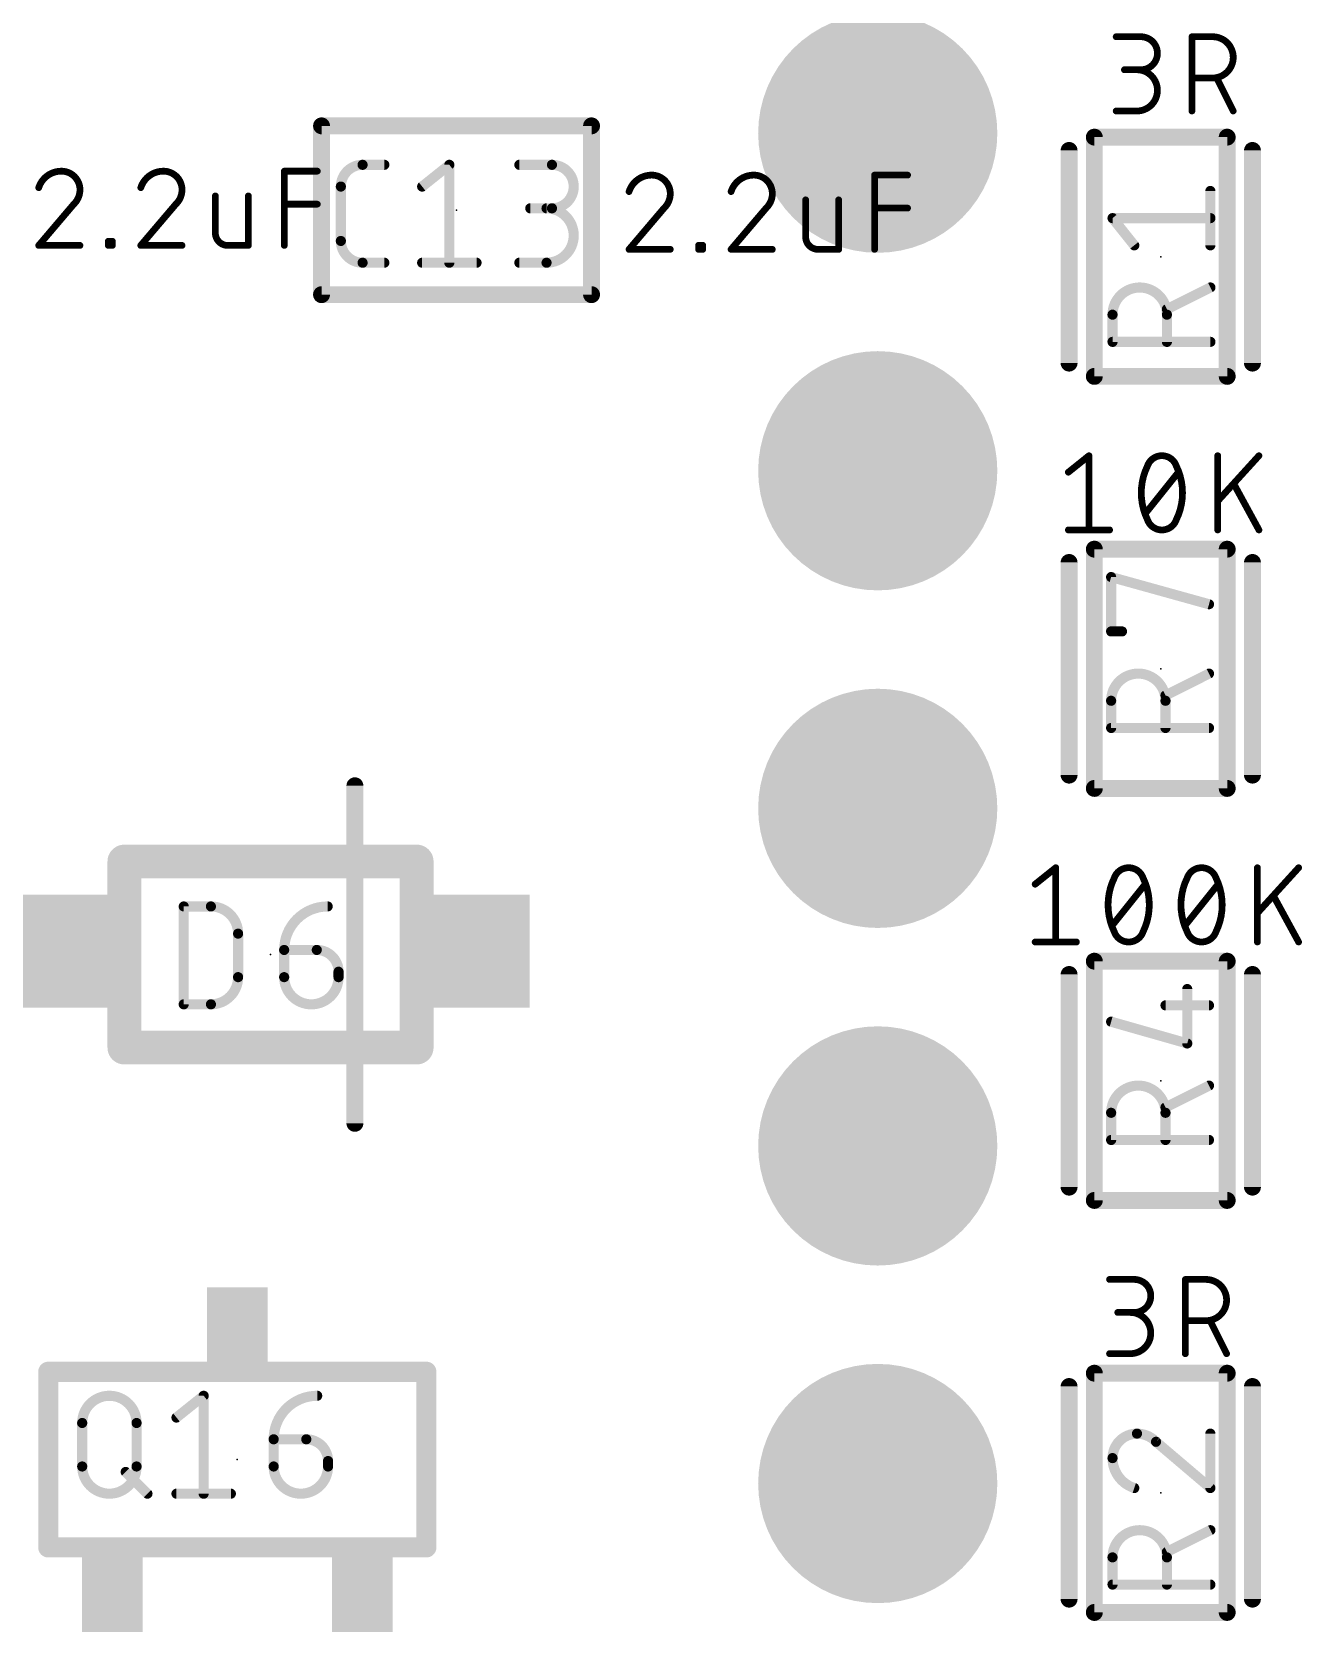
# Model space of a CAD drawing. Extents: x -0.1 to 70.1, y -0.1 to 54.
# Drawn here: x 35.25 to 44.81, y 23.8 to 35.84 of the extents above; entities that cross this region are included whole.
import ezdxf

# ---------------------------------------------------------------- set-up
doc = ezdxf.new("R2010")
doc.units = 0
for name, color, linetype in [('17', 110, 'CONTINUOUS'), ('21', 253, 'CONTINUOUS'), ('23', 53, 'CONTINUOUS'), ('25', 253, 'CONTINUOUS'), ('27', 253, 'CONTINUOUS'), ('51', 253, 'CONTINUOUS')]:
    doc.layers.add(name, color=color, linetype=linetype)

# ---------------------------------------------------------------- blocks, each defined once
blk = doc.blocks.new('RECT')
blk.add_solid([(-0.5, -0.5), (0.5, -0.5), (-0.5, 0.5), (0.5, 0.5)])
blk = doc.blocks.new('ROUNDP')
at = {"const_width": 0.5}
blk.add_lwpolyline([(0, -0.25, 1), (0, 0.25, 1), (0, -0.25)], format="xyb", dxfattribs=at)

msp = doc.modelspace()

# ---------------------------------------------------------------- linework, layer by layer
at = {"layer": '21', "const_width": 0.0635}
for points in [[(37.434, 35.1668, 1), (37.434, 35.1033)], [(37.4658, 35.135, 1), (37.4023, 35.135)], [(39.4978, 35.135, 1), (39.4342, 35.135)], [(39.466, 35.1033, 1), (39.466, 35.1668)], [(43.0918, 34.95, 1), (43.0282, 34.95)], [(44.4718, 34.95, 1), (44.4083, 34.95)], [(37.434, 33.8968, 1), (37.434, 33.8332)], [(37.4023, 33.865, 1), (37.4658, 33.865)], [(39.4342, 33.865, 1), (39.4978, 33.865)], [(39.466, 33.8332, 1), (39.466, 33.8968)], [(43.0282, 33.35, 1), (43.0918, 33.35)], [(44.4083, 33.35, 1), (44.4718, 33.35)], [(43.0918, 31.85, 1), (43.0282, 31.85)], [(44.4718, 31.85, 1), (44.4083, 31.85)], [(37.7168, 30.17, 1), (37.6532, 30.17)], [(43.0282, 30.25, 1), (43.0918, 30.25)], [(44.4083, 30.25, 1), (44.4718, 30.25)], [(43.0918, 28.75, 1), (43.0282, 28.75)], [(44.4718, 28.75, 1), (44.4083, 28.75)], [(37.6532, 27.63, 1), (37.7168, 27.63)], [(43.0282, 27.15, 1), (43.0918, 27.15)], [(44.4083, 27.15, 1), (44.4718, 27.15)], [(43.0918, 25.65, 1), (43.0282, 25.65)], [(44.4718, 25.65, 1), (44.4083, 25.65)], [(43.0282, 24.05, 1), (43.0918, 24.05)], [(44.4083, 24.05, 1), (44.4718, 24.05)]]:
    msp.add_lwpolyline(points, format="xyb", dxfattribs=at)
at = {"layer": '21', "const_width": 0.127}
for points in [[(37.434, 33.865), (37.434, 35.135)], [(39.466, 35.135), (37.434, 35.135)], [(39.466, 33.865), (39.466, 35.135)], [(43.06, 33.35), (43.06, 34.95)], [(44.44, 33.35), (44.44, 34.95)], [(39.466, 33.865), (37.434, 33.865)], [(43.06, 31.85), (43.06, 30.25)], [(44.44, 31.85), (44.44, 30.25)], [(37.685, 27.63), (37.685, 30.17)], [(43.06, 28.75), (43.06, 27.15)], [(44.44, 28.75), (44.44, 27.15)], [(43.06, 24.05), (43.06, 25.65)], [(44.44, 24.05), (44.44, 25.65)]]:
    msp.add_lwpolyline(points, dxfattribs=at)
at = {"layer": '23'}
for p in [(38.45, 34.5), (43.75, 34.15), (43.75, 31.05), (37.05, 28.9), (43.75, 27.95), (36.8, 25.1), (43.75, 24.85)]:
    msp.add_point(p, dxfattribs=at)
at = {"layer": '25'}
for points, const_width in [([(37.7429, 34.8419, 0.4142), (37.5793, 34.6782)], 0.0762), ([(37.7429, 34.861, 1), (37.7429, 34.8229)], 0.0381), ([(37.7429, 34.8229, 1), (37.7429, 34.8609)], 0.0381), ([(37.9066, 34.8229, 1), (37.9066, 34.861)], 0.0381), ([(38.4148, 34.8419, 1), (38.3767, 34.8419)], 0.0381), ([(38.4077, 34.827, 1), (38.3839, 34.8568)], 0.0381), ([(38.9227, 34.861, 1), (38.9227, 34.8229)], 0.0381), ([(39.1682, 34.5145, 1), (39.1682, 34.8419)], 0.0762), ([(39.1682, 34.861, 1), (39.1682, 34.8229)], 0.0381), ([(39.1682, 34.8229, 1), (39.1682, 34.861)], 0.0381), ([(37.5983, 34.6782, 1), (37.5602, 34.6782)], 0.0381), ([(37.5602, 34.6782, 1), (37.5983, 34.6782)], 0.0381), ([(38.1793, 34.6931, 1), (38.2031, 34.6633)], 0.0381), ([(44.1426, 34.6453, 1), (44.1045, 34.6453)], 0.0381), ([(39.0045, 34.5336, 1), (39.0045, 34.4955)], 0.0381), ([(39.1273, 34.1053, 1), (39.1273, 34.5145)], 0.0762), ([(39.1273, 34.5336, 1), (39.1273, 34.4955)], 0.0381), ([(39.1682, 34.5336, 1), (39.1682, 34.4955)], 0.0381), ([(39.1682, 34.4955, 1), (39.1682, 34.5336)], 0.0381), ([(43.387, 34.4598, 1), (43.387, 34.4217)], 0.0381), ([(43.4018, 34.4526, 1), (43.3721, 34.4288)], 0.0381), ([(44.1236, 34.4217, 1), (44.1236, 34.4598)], 0.0381), ([(37.5793, 34.269, 0.4142), (37.7429, 34.1053)], 0.0762), ([(37.5983, 34.269, 1), (37.5602, 34.269)], 0.0381), ([(37.5602, 34.269, 1), (37.5983, 34.269)], 0.0381), ([(43.5358, 34.2242, 1), (43.5655, 34.248)], 0.0381), ([(44.1045, 34.2361, 1), (44.1426, 34.2361)], 0.0381), ([(37.7429, 34.1243, 1), (37.7429, 34.0862)], 0.0381), ([(37.7429, 34.0862, 1), (37.7429, 34.1243)], 0.0381), ([(37.9066, 34.0862, 1), (37.9066, 34.1243)], 0.0381), ([(38.1912, 34.1243, 1), (38.1912, 34.0862)], 0.0381), ([(38.3767, 34.1053, 1), (38.4148, 34.1053)], 0.0381), ([(38.6004, 34.0862, 1), (38.6004, 34.1243)], 0.0381), ([(38.9227, 34.1243, 1), (38.9227, 34.0862)], 0.0381), ([(39.1273, 34.1243, 1), (39.1273, 34.0862)], 0.0381), ([(39.1273, 34.0862, 1), (39.1273, 34.1243)], 0.0381), ([(43.7962, 33.7143, 1), (43.387, 33.7143)], 0.0762), ([(44.1321, 33.9019, 1), (44.115, 33.936)], 0.0381), ([(43.406, 33.7143, 1), (43.3679, 33.7143)], 0.0381), ([(43.3679, 33.7143, 1), (43.406, 33.7143)], 0.0381), ([(43.8152, 33.7143, 1), (43.7771, 33.7143)], 0.0381), ([(43.7771, 33.7143, 1), (43.8152, 33.7143)], 0.0381), ([(43.7877, 33.7723, 1), (43.8047, 33.7382)], 0.0381), ([(43.3679, 33.5097, 1), (43.406, 33.5097)], 0.0381), ([(43.387, 33.5288, 1), (43.387, 33.4907)], 0.0381), ([(43.7771, 33.5097, 1), (43.8152, 33.5097)], 0.0381), ([(44.1236, 33.4907, 1), (44.1236, 33.5288)], 0.0381), ([(43.3955, 31.7403, 1), (43.3574, 31.7403)], 0.0381), ([(43.3815, 31.7586, 1), (43.3713, 31.7219)], 0.0381), ([(44.1079, 31.5173, 1), (44.1181, 31.554)], 0.0381), ([(43.3764, 31.3501, 1), (43.3764, 31.312)], 0.0381), ([(43.3574, 31.3311, 1), (43.3955, 31.3311)], 0.0381), ([(43.4583, 31.312, 1), (43.4583, 31.3501)], 0.0381), ([(43.7857, 30.8093, 1), (43.3764, 30.8093)], 0.0762), ([(44.1216, 30.9968, 1), (44.1045, 31.0309)], 0.0381), ([(43.3955, 30.8093, 1), (43.3574, 30.8093)], 0.0381), ([(43.3574, 30.8093, 1), (43.3955, 30.8093)], 0.0381), ([(43.7771, 30.8672, 1), (43.7942, 30.8331)], 0.0381), ([(43.8047, 30.8093, 1), (43.7666, 30.8093)], 0.0381), ([(43.7666, 30.8093, 1), (43.8047, 30.8093)], 0.0381), ([(43.3764, 30.6237, 1), (43.3764, 30.5856)], 0.0381), ([(43.3574, 30.6047, 1), (43.3955, 30.6047)], 0.0381), ([(43.7666, 30.6047, 1), (43.8047, 30.6047)], 0.0381), ([(44.113, 30.5856, 1), (44.113, 30.6237)], 0.0381), ([(36.4158, 29.2619, 1), (36.3777, 29.2619)], 0.0381), ([(36.3968, 29.281, 1), (36.3968, 29.2429)], 0.0381), ([(36.806, 29.0573, 0.4142), (36.6014, 29.2619)], 0.0762), ([(36.6014, 29.281, 1), (36.6014, 29.2429)], 0.0381), ([(36.6014, 29.2429, 1), (36.6014, 29.281)], 0.0381), ([(37.4801, 29.2619, 0.4142), (37.1527, 28.9345)], 0.0762), ([(37.4801, 29.2429, 1), (37.4801, 29.2809)], 0.0381), ([(36.825, 29.0573, 1), (36.7869, 29.0573)], 0.0381), ([(36.7869, 29.0573, 1), (36.825, 29.0573)], 0.0381), ([(37.1527, 28.9536, 1), (37.1527, 28.9155)], 0.0381), ([(37.1717, 28.9345, 1), (37.1336, 28.9345)], 0.0381), ([(37.1336, 28.9345, 1), (37.1717, 28.9345)], 0.0381), ([(37.3982, 28.9536, 1), (37.3982, 28.9155)], 0.0381), ([(37.5619, 28.7708, 0.4142), (37.3982, 28.9345)], 0.0762), ([(37.3982, 28.9155, 1), (37.3982, 28.9536)], 0.0381), ([(37.581, 28.7708, 1), (37.5429, 28.7708)], 0.0381), ([(37.5429, 28.7708, 1), (37.581, 28.7708)], 0.0381), ([(36.6014, 28.5253, 0.4142), (36.806, 28.7299)], 0.0762), ([(36.825, 28.7299, 1), (36.7869, 28.7299)], 0.0381), ([(36.7869, 28.7299, 1), (36.825, 28.7299)], 0.0381), ([(37.1527, 28.7299, 1), (37.5619, 28.7299)], 0.0762), ([(37.1717, 28.7299, 1), (37.1336, 28.7299)], 0.0381), ([(37.1336, 28.7299, 1), (37.1717, 28.7299)], 0.0381), ([(37.581, 28.7299, 1), (37.5429, 28.7299)], 0.0381), ([(37.5429, 28.7299, 1), (37.581, 28.7299)], 0.0381), ([(43.9684, 28.6403, 1), (43.9303, 28.6403)], 0.0381), ([(36.3777, 28.5253, 1), (36.4158, 28.5253)], 0.0381), ([(36.3968, 28.5444, 1), (36.3968, 28.5063)], 0.0381), ([(36.6014, 28.5443, 1), (36.6014, 28.5063)], 0.0381), ([(36.6014, 28.5063, 1), (36.6014, 28.5444)], 0.0381), ([(43.7857, 28.5366, 1), (43.7857, 28.4985)], 0.0381), ([(44.113, 28.4985, 1), (44.113, 28.5366)], 0.0381), ([(43.3817, 28.4131, 1), (43.3712, 28.3764)], 0.0381), ([(43.9303, 28.2311, 1), (43.9684, 28.2311)], 0.0381), ([(43.9441, 28.2127, 1), (43.9546, 28.2494)], 0.0381), ([(43.7857, 27.7093, 1), (43.3764, 27.7093)], 0.0762), ([(44.1216, 27.8968, 1), (44.1045, 27.9309)], 0.0381), ([(43.3955, 27.7093, 1), (43.3574, 27.7093)], 0.0381), ([(43.3574, 27.7093, 1), (43.3955, 27.7093)], 0.0381), ([(43.7771, 27.7672, 1), (43.7942, 27.7331)], 0.0381), ([(43.8047, 27.7093, 1), (43.7666, 27.7093)], 0.0381), ([(43.7666, 27.7093, 1), (43.8047, 27.7093)], 0.0381), ([(43.3764, 27.5237, 1), (43.3764, 27.4856)], 0.0381), ([(43.3574, 27.5047, 1), (43.3955, 27.5047)], 0.0381), ([(43.7666, 27.5047, 1), (43.8047, 27.5047)], 0.0381), ([(44.113, 27.4856, 1), (44.113, 27.5237)], 0.0381), ([(36.0419, 25.3755, 1), (35.6326, 25.3755)], 0.0762), ([(36.5658, 25.5802, 1), (36.5277, 25.5802)], 0.0381), ([(36.5587, 25.5653, 1), (36.5349, 25.595)], 0.0381), ([(37.4011, 25.5802, 0.4142), (37.0737, 25.2528)], 0.0762), ([(37.4011, 25.5611, 1), (37.4011, 25.5992)], 0.0381), ([(35.6517, 25.3755, 1), (35.6136, 25.3755)], 0.0381), ([(36.0609, 25.3755, 1), (36.0228, 25.3755)], 0.0381), ([(36.3303, 25.4313, 1), (36.3541, 25.4016)], 0.0381), ([(35.6136, 25.3755, 1), (35.6517, 25.3755)], 0.0381), ([(36.0228, 25.3755, 1), (36.0609, 25.3755)], 0.0381), ([(37.0928, 25.2528, 1), (37.0547, 25.2528)], 0.0381), ([(37.0737, 25.2718, 1), (37.0737, 25.2337)], 0.0381), ([(37.4829, 25.0891, 0.4142), (37.3192, 25.2528)], 0.0762), ([(37.3192, 25.2718, 1), (37.3192, 25.2337)], 0.0381), ([(37.3192, 25.2337, 1), (37.3192, 25.2718)], 0.0381), ([(43.5711, 25.2953, 0.4142), (43.387, 25.1112)], 0.0762), ([(43.7143, 25.234, 0.2053), (43.5711, 25.2953)], 0.0762), ([(43.5711, 25.3144, 1), (43.5711, 25.2763)], 0.0381), ([(43.5711, 25.2763, 1), (43.5711, 25.3144)], 0.0381), ([(44.1426, 25.2953, 1), (44.1045, 25.2953)], 0.0381), ([(37.0547, 25.2528, 1), (37.0928, 25.2528)], 0.0381), ([(43.7267, 25.2485, 1), (43.702, 25.2194)], 0.0381), ([(43.7005, 25.2208, 1), (43.7281, 25.2471)], 0.0381), ([(35.6326, 25.0482, 1), (36.0419, 25.0482)], 0.0762), ([(35.6517, 25.0482, 1), (35.6136, 25.0482)], 0.0381), ([(35.6136, 25.0482, 1), (35.6517, 25.0482)], 0.0381), ([(35.9735, 25.0207, 1), (35.9465, 24.9938)], 0.0381), ([(36.0609, 25.0482, 1), (36.0228, 25.0482)], 0.0381), ([(36.0228, 25.0482, 1), (36.0609, 25.0482)], 0.0381), ([(37.0737, 25.0482, 1), (37.4829, 25.0482)], 0.0762), ([(37.0928, 25.0482, 1), (37.0547, 25.0482)], 0.0381), ([(37.0547, 25.0482, 1), (37.0928, 25.0482)], 0.0381), ([(37.502, 25.0891, 1), (37.4639, 25.0891)], 0.0381), ([(37.4639, 25.0891, 1), (37.502, 25.0891)], 0.0381), ([(37.502, 25.0482, 1), (37.4639, 25.0482)], 0.0381), ([(37.4639, 25.0482, 1), (37.502, 25.0482)], 0.0381), ([(43.406, 25.1112, 1), (43.3679, 25.1112)], 0.0381), ([(43.3679, 25.1112, 1), (43.406, 25.1112)], 0.0381), ([(43.387, 25.1112, 0.3252), (43.5506, 24.8861)], 0.0762), ([(43.5448, 24.868, 1), (43.5565, 24.9042)], 0.0381), ([(44.1112, 24.8716, 1), (44.1359, 24.9006)], 0.0381), ([(36.1102, 24.8301, 1), (36.1372, 24.857)], 0.0381), ([(36.3422, 24.8626, 1), (36.3422, 24.8245)], 0.0381), ([(36.5277, 24.8436, 1), (36.5658, 24.8436)], 0.0381), ([(36.7514, 24.8245, 1), (36.7514, 24.8626)], 0.0381), ([(44.1045, 24.8861, 1), (44.1426, 24.8861)], 0.0381), ([(43.7962, 24.3643, 1), (43.387, 24.3643)], 0.0762), ([(44.1321, 24.5519, 1), (44.115, 24.586)], 0.0381), ([(43.7877, 24.4223, 1), (43.8047, 24.3882)], 0.0381), ([(43.406, 24.3643, 1), (43.3679, 24.3643)], 0.0381), ([(43.3679, 24.3643, 1), (43.406, 24.3643)], 0.0381), ([(43.8152, 24.3643, 1), (43.7771, 24.3643)], 0.0381), ([(43.7771, 24.3643, 1), (43.8152, 24.3643)], 0.0381), ([(43.387, 24.1788, 1), (43.387, 24.1407)], 0.0381), ([(44.1236, 24.1407, 1), (44.1236, 24.1788)], 0.0381), ([(43.3679, 24.1597, 1), (43.406, 24.1597)], 0.0381), ([(43.7771, 24.1597, 1), (43.8152, 24.1597)], 0.0381)]:
    msp.add_lwpolyline(points, format="xyb", dxfattribs=dict(at, const_width=const_width))
at = {"layer": '25', "const_width": 0.0762}
for points in [[(37.7429, 34.8419), (37.9066, 34.8419)], [(38.1912, 34.6782), (38.3958, 34.8419)], [(38.3958, 34.8419), (38.3958, 34.1053)], [(38.9227, 34.8419), (39.1682, 34.8419)], [(37.5793, 34.269), (37.5793, 34.6782)], [(44.1236, 34.2361), (44.1236, 34.6453)], [(39.1682, 34.5145), (39.0045, 34.5145)], [(43.5506, 34.2361), (43.387, 34.4407)], [(43.387, 34.4407), (44.1236, 34.4407)], [(37.9066, 34.1053), (37.7429, 34.1053)], [(38.1912, 34.1053), (38.6004, 34.1053)], [(38.9227, 34.1053), (39.1273, 34.1053)], [(44.1236, 33.9189), (43.7962, 33.7553)], [(43.387, 33.5097), (43.387, 33.7143)], [(43.7962, 33.7143), (43.7962, 33.5097)], [(44.1236, 33.5097), (43.387, 33.5097)], [(43.3764, 31.3311), (43.3764, 31.7403)], [(43.3764, 31.7403), (44.113, 31.5357)], [(43.4583, 31.3311), (43.3764, 31.3311)], [(44.113, 31.0139), (43.7857, 30.8502)], [(43.3764, 30.6047), (43.3764, 30.8093)], [(43.7857, 30.8093), (43.7857, 30.6047)], [(44.113, 30.6047), (43.3764, 30.6047)], [(36.3968, 28.5253), (36.3968, 29.2619)], [(36.3968, 29.2619), (36.6014, 29.2619)], [(36.806, 29.0573), (36.806, 28.7299)], [(37.1527, 28.9345), (37.3982, 28.9345)], [(37.1527, 28.7299), (37.1527, 28.9345)], [(37.5619, 28.7708), (37.5619, 28.7299)], [(43.9494, 28.2311), (43.9494, 28.6403)], [(36.6014, 28.5253), (36.3968, 28.5253)], [(43.7857, 28.5175), (44.113, 28.5175)], [(43.3764, 28.3947), (43.9494, 28.2311)], [(44.113, 27.9139), (43.7857, 27.7502)], [(43.3764, 27.5047), (43.3764, 27.7093)], [(43.7857, 27.7093), (43.7857, 27.5047)], [(44.113, 27.5047), (43.3764, 27.5047)], [(36.3422, 25.4165), (36.5468, 25.5802)], [(36.5468, 25.5802), (36.5468, 24.8436)], [(35.6326, 25.0482), (35.6326, 25.3755)], [(36.0419, 25.3755), (36.0419, 25.0482)], [(37.0737, 25.2528), (37.3192, 25.2528)], [(37.0737, 25.0482), (37.0737, 25.2528)], [(44.1236, 24.8861), (44.1236, 25.2953)], [(43.7143, 25.234), (44.1236, 24.8861)], [(35.96, 25.0072), (36.1237, 24.8436)], [(37.4829, 25.0891), (37.4829, 25.0482)], [(36.3422, 24.8436), (36.7514, 24.8436)], [(44.1236, 24.5689), (43.7962, 24.4053)], [(43.387, 24.1597), (43.387, 24.3643)], [(43.7962, 24.3643), (43.7962, 24.1597)], [(44.1236, 24.1597), (43.387, 24.1597)]]:
    msp.add_lwpolyline(points, dxfattribs=at)
at = {"layer": '27', "const_width": 0.0508}
for points in [[(43.4144, 35.8055), (43.6007, 35.8055)], [(43.9849, 35.2467), (43.9849, 35.8055)], [(43.9849, 35.8055), (44.1402, 35.8055)], [(43.6007, 35.5572), (43.4765, 35.5572)], [(44.1402, 35.4951), (43.9849, 35.4951)], [(44.2954, 35.2467), (44.1712, 35.4951)], [(43.4144, 35.2467), (43.5696, 35.2467)], [(37.1536, 34.2354), (37.1536, 34.7942)], [(37.1536, 34.7942), (37.4019, 34.7942)], [(41.5962, 34.2058), (41.5962, 34.7646)], [(41.5962, 34.7646), (41.8446, 34.7646)], [(35.5693, 34.5458), (35.3054, 34.2354)], [(36.3374, 34.5458), (36.0735, 34.2354)], [(36.6349, 34.6079), (36.6349, 34.3285)], [(36.8832, 34.2354), (36.8832, 34.6079)], [(37.1536, 34.5458), (37.4019, 34.5458)], [(41.0776, 34.5783), (41.0776, 34.2989)], [(41.3259, 34.2058), (41.3259, 34.5783)], [(40.0119, 34.5162), (39.7481, 34.2058)], [(40.78, 34.5162), (40.5162, 34.2058)], [(41.5962, 34.5162), (41.8446, 34.5162)], [(35.3054, 34.2354), (35.6158, 34.2354)], [(35.8291, 34.2354), (35.8291, 34.2664)], [(35.8291, 34.2664), (35.8602, 34.2664)], [(35.8602, 34.2354), (35.8291, 34.2354)], [(35.8602, 34.2664), (35.8602, 34.2354)], [(36.0735, 34.2354), (36.3839, 34.2354)], [(36.728, 34.2354), (36.8832, 34.2354)], [(39.7481, 34.2058), (40.0585, 34.2058)], [(40.2718, 34.2058), (40.2718, 34.2368)], [(40.2718, 34.2368), (40.3029, 34.2368)], [(40.3029, 34.2058), (40.2718, 34.2058)], [(40.3029, 34.2368), (40.3029, 34.2058)], [(40.5162, 34.2058), (40.8266, 34.2058)], [(41.1707, 34.2058), (41.3259, 34.2058)], [(43.0546, 32.5291), (43.2098, 32.6533)], [(43.2098, 32.6533), (43.2098, 32.0945)], [(44.1785, 32.0945), (44.1785, 32.6533)], [(44.4889, 32.6533), (44.1785, 32.3118)], [(43.6343, 32.2186), (43.8827, 32.5291)], [(44.4889, 32.0945), (44.3027, 32.436)], [(43.0546, 32.0945), (43.3651, 32.0945)], [(42.8046, 29.4291), (42.9598, 29.5533)], [(42.9598, 29.5533), (42.9598, 28.9945)], [(44.4771, 28.9945), (44.4771, 29.5533)], [(44.7876, 29.5533), (44.4771, 29.2118)], [(43.3843, 29.1186), (43.6327, 29.4291)], [(43.9329, 29.1186), (44.1813, 29.4291)], [(44.7876, 28.9945), (44.6013, 29.336)], [(42.8046, 28.9945), (43.1151, 28.9945)], [(43.3644, 26.4555), (43.5507, 26.4555)], [(43.9349, 25.8967), (43.9349, 26.4555)], [(43.9349, 26.4555), (44.0902, 26.4555)], [(43.5507, 26.2072), (43.4265, 26.2072)], [(44.0902, 26.1451), (43.9349, 26.1451)], [(44.2454, 25.8967), (44.1212, 26.1451)], [(43.3644, 25.8967), (43.5196, 25.8967)]]:
    msp.add_lwpolyline(points, dxfattribs=at)
at = {"layer": '27'}
for points, const_width in [([(43.4144, 35.8182, 1), (43.4144, 35.7928)], 0.0254), ([(43.6007, 35.5572, 1), (43.6007, 35.8055)], 0.0508), ([(43.6007, 35.8182, 1), (43.6007, 35.7928)], 0.0254), ([(43.6007, 35.7928, 1), (43.6007, 35.8182)], 0.0254), ([(43.9976, 35.8055, 1), (43.9722, 35.8055)], 0.0254), ([(43.9849, 35.8182, 1), (43.9849, 35.7928)], 0.0254), ([(44.1402, 35.4951, 1), (44.1402, 35.8055)], 0.0508), ([(44.1402, 35.8182, 1), (44.1402, 35.7928)], 0.0254), ([(44.1402, 35.7928, 1), (44.1402, 35.8182)], 0.0254), ([(43.4765, 35.5699, 1), (43.4765, 35.5445)], 0.0254), ([(43.5696, 35.2467, 1), (43.5696, 35.5572)], 0.0508), ([(43.5696, 35.5699, 1), (43.5696, 35.5445)], 0.0254), ([(43.6007, 35.5699, 1), (43.6007, 35.5445)], 0.0254), ([(43.6007, 35.5445, 1), (43.6007, 35.5699)], 0.0254), ([(43.9849, 35.5078, 1), (43.9849, 35.4824)], 0.0254), ([(44.1402, 35.5078, 1), (44.1402, 35.4824)], 0.0254), ([(44.1402, 35.4824, 1), (44.1402, 35.5078)], 0.0254), ([(44.1826, 35.5008, 1), (44.1598, 35.4894)], 0.0254), ([(43.4144, 35.2594, 1), (43.4144, 35.234)], 0.0254), ([(43.5696, 35.2594, 1), (43.5696, 35.234)], 0.0254), ([(43.5696, 35.234, 1), (43.5696, 35.2594)], 0.0254), ([(43.9722, 35.2467, 1), (43.9976, 35.2467)], 0.0254), ([(44.284, 35.2411, 1), (44.3067, 35.2524)], 0.0254), ([(35.4761, 34.7942, 0.3252), (35.3054, 34.67)], 0.0508), ([(35.6158, 34.6545, 0.4142), (35.4761, 34.7942)], 0.0508), ([(35.4761, 34.8069, 1), (35.4761, 34.7815)], 0.0254), ([(35.4761, 34.7815, 1), (35.4761, 34.8069)], 0.0254), ([(36.2442, 34.7942, 0.3252), (36.0735, 34.67)], 0.0508), ([(36.3839, 34.6545, 0.4142), (36.2442, 34.7942)], 0.0508), ([(36.2442, 34.8069, 1), (36.2442, 34.7815)], 0.0254), ([(36.2442, 34.7815, 1), (36.2442, 34.8069)], 0.0254), ([(37.1663, 34.7942, 1), (37.1409, 34.7942)], 0.0254), ([(37.1536, 34.8069, 1), (37.1536, 34.7815)], 0.0254), ([(37.4019, 34.7815, 1), (37.4019, 34.8069)], 0.0254), ([(35.2933, 34.6739, 1), (35.3175, 34.6661)], 0.0254), ([(35.5693, 34.5458, 0.2053), (35.6158, 34.6545)], 0.0508), ([(35.6285, 34.6545, 1), (35.6031, 34.6545)], 0.0254), ([(36.0614, 34.6739, 1), (36.0856, 34.6661)], 0.0254), ([(36.3374, 34.5458, 0.2053), (36.3839, 34.6545)], 0.0508), ([(36.3966, 34.6545, 1), (36.3712, 34.6545)], 0.0254), ([(39.9188, 34.7646, 0.3252), (39.7481, 34.6404)], 0.0508), ([(40.0585, 34.6249, 0.4142), (39.9188, 34.7646)], 0.0508), ([(39.9188, 34.7773, 1), (39.9188, 34.7519)], 0.0254), ([(39.9188, 34.7519, 1), (39.9188, 34.7773)], 0.0254), ([(40.6869, 34.7646, 0.3252), (40.5162, 34.6404)], 0.0508), ([(40.8266, 34.6249, 0.4142), (40.6869, 34.7646)], 0.0508), ([(40.6869, 34.7773, 1), (40.6869, 34.7519)], 0.0254), ([(40.6869, 34.7519, 1), (40.6869, 34.7773)], 0.0254), ([(41.6089, 34.7646, 1), (41.5835, 34.7646)], 0.0254), ([(41.5962, 34.7773, 1), (41.5962, 34.7519)], 0.0254), ([(41.8446, 34.7519, 1), (41.8446, 34.7773)], 0.0254), ([(35.5605, 34.555, 1), (35.578, 34.5366)], 0.0254), ([(35.579, 34.5376, 1), (35.5596, 34.5541)], 0.0254), ([(35.6031, 34.6545, 1), (35.6285, 34.6545)], 0.0254), ([(36.3286, 34.555, 1), (36.3461, 34.5366)], 0.0254), ([(36.347, 34.5376, 1), (36.3277, 34.5541)], 0.0254), ([(36.3712, 34.6545, 1), (36.3966, 34.6545)], 0.0254), ([(36.6476, 34.6079, 1), (36.6222, 34.6079)], 0.0254), ([(36.8959, 34.6079, 1), (36.8705, 34.6079)], 0.0254), ([(37.1536, 34.5585, 1), (37.1536, 34.5331)], 0.0254), ([(37.4019, 34.5331, 1), (37.4019, 34.5585)], 0.0254), ([(39.736, 34.6443, 1), (39.7602, 34.6365)], 0.0254), ([(40.0119, 34.5162, 0.2053), (40.0585, 34.6249)], 0.0508), ([(40.0712, 34.6249, 1), (40.0458, 34.6249)], 0.0254), ([(40.0458, 34.6249, 1), (40.0712, 34.6249)], 0.0254), ([(40.5041, 34.6443, 1), (40.5282, 34.6365)], 0.0254), ([(40.78, 34.5162, 0.2053), (40.8266, 34.6249)], 0.0508), ([(40.8393, 34.6249, 1), (40.8139, 34.6249)], 0.0254), ([(40.8139, 34.6249, 1), (40.8393, 34.6249)], 0.0254), ([(41.0903, 34.5783, 1), (41.0648, 34.5783)], 0.0254), ([(41.3386, 34.5783, 1), (41.3132, 34.5783)], 0.0254), ([(40.0032, 34.5254, 1), (40.0207, 34.507)], 0.0254), ([(40.0216, 34.508, 1), (40.0023, 34.5245)], 0.0254), ([(40.7713, 34.5254, 1), (40.7888, 34.507)], 0.0254), ([(40.7897, 34.508, 1), (40.7704, 34.5245)], 0.0254), ([(41.5962, 34.5289, 1), (41.5962, 34.5035)], 0.0254), ([(41.8446, 34.5035, 1), (41.8446, 34.5289)], 0.0254), ([(36.6349, 34.3285, 0.4142), (36.728, 34.2354)], 0.0508), ([(36.6476, 34.3285, 1), (36.6222, 34.3285)], 0.0254), ([(36.6222, 34.3285, 1), (36.6476, 34.3285)], 0.0254), ([(41.0903, 34.2989, 1), (41.0648, 34.2989)], 0.0254), ([(41.0648, 34.2989, 1), (41.0903, 34.2989)], 0.0254), ([(41.0776, 34.2989, 0.4142), (41.1707, 34.2058)], 0.0508), ([(35.3054, 34.2481, 1), (35.3054, 34.2227)], 0.0254), ([(35.2957, 34.2436, 1), (35.3151, 34.2272)], 0.0254), ([(35.6158, 34.2227, 1), (35.6158, 34.2481)], 0.0254), ([(35.8418, 34.2664, 1), (35.8164, 34.2664)], 0.0254), ([(35.8291, 34.2791, 1), (35.8291, 34.2537)], 0.0254), ([(35.8291, 34.2481, 1), (35.8291, 34.2227)], 0.0254), ([(35.8164, 34.2354, 1), (35.8418, 34.2354)], 0.0254), ([(35.8729, 34.2664, 1), (35.8475, 34.2664)], 0.0254), ([(35.8475, 34.2354, 1), (35.8729, 34.2354)], 0.0254), ([(35.8602, 34.2537, 1), (35.8602, 34.2791)], 0.0254), ([(35.8602, 34.2227, 1), (35.8602, 34.2481)], 0.0254), ([(36.0735, 34.2481, 1), (36.0735, 34.2227)], 0.0254), ([(36.0638, 34.2436, 1), (36.0832, 34.2272)], 0.0254), ([(36.3839, 34.2227, 1), (36.3839, 34.2481)], 0.0254), ([(36.728, 34.2481, 1), (36.728, 34.2227)], 0.0254), ([(36.728, 34.2227, 1), (36.728, 34.2481)], 0.0254), ([(36.8705, 34.2354, 1), (36.8959, 34.2354)], 0.0254), ([(36.8832, 34.2227, 1), (36.8832, 34.2481)], 0.0254), ([(37.1409, 34.2354, 1), (37.1663, 34.2354)], 0.0254), ([(39.7481, 34.2185, 1), (39.7481, 34.1931)], 0.0254), ([(39.7384, 34.214, 1), (39.7577, 34.1976)], 0.0254), ([(40.0585, 34.1931, 1), (40.0585, 34.2185)], 0.0254), ([(40.2845, 34.2368, 1), (40.2591, 34.2368)], 0.0254), ([(40.2718, 34.2495, 1), (40.2718, 34.2241)], 0.0254), ([(40.2718, 34.2185, 1), (40.2718, 34.1931)], 0.0254), ([(40.2591, 34.2058, 1), (40.2845, 34.2058)], 0.0254), ([(40.3156, 34.2368, 1), (40.2902, 34.2368)], 0.0254), ([(40.2902, 34.2058, 1), (40.3156, 34.2058)], 0.0254), ([(40.3029, 34.2241, 1), (40.3029, 34.2495)], 0.0254), ([(40.3029, 34.1931, 1), (40.3029, 34.2185)], 0.0254), ([(40.5162, 34.2185, 1), (40.5162, 34.1931)], 0.0254), ([(40.5065, 34.214, 1), (40.5258, 34.1976)], 0.0254), ([(40.8266, 34.1931, 1), (40.8266, 34.2185)], 0.0254), ([(41.1707, 34.2185, 1), (41.1707, 34.1931)], 0.0254), ([(41.1707, 34.1931, 1), (41.1707, 34.2185)], 0.0254), ([(41.3132, 34.2058, 1), (41.3386, 34.2058)], 0.0254), ([(41.3259, 34.1931, 1), (41.3259, 34.2185)], 0.0254), ([(41.5835, 34.2058, 1), (41.6089, 34.2058)], 0.0254), ([(43.2225, 32.6533, 1), (43.1971, 32.6533)], 0.0254), ([(43.2178, 32.6434, 1), (43.2019, 32.6632)], 0.0254), ([(43.7585, 32.6533, 0.3205), (43.6498, 32.5757)], 0.0508), ([(43.8671, 32.5757, 0.3205), (43.7585, 32.6533)], 0.0508), ([(43.7585, 32.666, 1), (43.7585, 32.6406)], 0.0254), ([(43.7585, 32.6406, 1), (43.7585, 32.666)], 0.0254), ([(44.1912, 32.6533, 1), (44.1658, 32.6533)], 0.0254), ([(44.4983, 32.6447, 1), (44.4795, 32.6618)], 0.0254), ([(43.0467, 32.539, 1), (43.0626, 32.5192)], 0.0254), ([(43.6498, 32.5757, 0.1139), (43.6033, 32.3739)], 0.0508), ([(43.6378, 32.5798, 1), (43.6618, 32.5715)], 0.0254), ([(43.6612, 32.5701, 1), (43.6384, 32.5812)], 0.0254), ([(43.9137, 32.3739, 0.1139), (43.8671, 32.5757)], 0.0508), ([(43.8785, 32.5812, 1), (43.8557, 32.5701)], 0.0254), ([(43.8551, 32.5715, 1), (43.8791, 32.5798)], 0.0254), ([(43.8926, 32.5212, 1), (43.8727, 32.537)], 0.0254), ([(43.6033, 32.3739, 0.1139), (43.6498, 32.1721)], 0.0508), ([(43.616, 32.3739, 1), (43.5906, 32.3739)], 0.0254), ([(43.5906, 32.3739, 1), (43.616, 32.3739)], 0.0254), ([(43.8671, 32.1721, 0.1139), (43.9137, 32.3739)], 0.0508), ([(43.9264, 32.3739, 1), (43.901, 32.3739)], 0.0254), ([(43.901, 32.3739, 1), (43.9264, 32.3739)], 0.0254), ([(44.3138, 32.442, 1), (44.2915, 32.4299)], 0.0254), ([(44.1691, 32.3203, 1), (44.1879, 32.3032)], 0.0254), ([(43.6244, 32.2266, 1), (43.6442, 32.2107)], 0.0254), ([(43.6498, 32.1721, 0.3205), (43.7585, 32.0945)], 0.0508), ([(43.6618, 32.1762, 1), (43.6378, 32.168)], 0.0254), ([(43.6384, 32.1665, 1), (43.6612, 32.1776)], 0.0254), ([(43.7585, 32.0945, 0.3205), (43.8671, 32.1721)], 0.0508), ([(43.8557, 32.1776, 1), (43.8785, 32.1665)], 0.0254), ([(43.8791, 32.168, 1), (43.8551, 32.1762)], 0.0254), ([(43.0546, 32.1072, 1), (43.0546, 32.0818)], 0.0254), ([(43.1971, 32.0945, 1), (43.2225, 32.0945)], 0.0254), ([(43.3651, 32.0818, 1), (43.3651, 32.1072)], 0.0254), ([(43.7585, 32.1072, 1), (43.7585, 32.0818)], 0.0254), ([(43.7585, 32.0818, 1), (43.7585, 32.1072)], 0.0254), ([(44.1658, 32.0945, 1), (44.1912, 32.0945)], 0.0254), ([(44.4778, 32.0884, 1), (44.5001, 32.1006)], 0.0254), ([(42.9725, 29.5533, 1), (42.9471, 29.5533)], 0.0254), ([(42.9678, 29.5434, 1), (42.9519, 29.5632)], 0.0254), ([(43.3998, 29.4757, 0.1139), (43.3533, 29.2739)], 0.0508), ([(43.5085, 29.5533, 0.3205), (43.3998, 29.4757)], 0.0508), ([(43.4112, 29.4701, 1), (43.3884, 29.4812)], 0.0254), ([(43.6171, 29.4757, 0.3205), (43.5085, 29.5533)], 0.0508), ([(43.5085, 29.566, 1), (43.5085, 29.5406)], 0.0254), ([(43.5085, 29.5406, 1), (43.5085, 29.566)], 0.0254), ([(43.6637, 29.2739, 0.1139), (43.6171, 29.4757)], 0.0508), ([(43.6285, 29.4812, 1), (43.6057, 29.4701)], 0.0254), ([(43.9485, 29.4757, 0.1139), (43.9019, 29.2739)], 0.0508), ([(44.0571, 29.5533, 0.3205), (43.9485, 29.4757)], 0.0508), ([(43.9599, 29.4701, 1), (43.937, 29.4812)], 0.0254), ([(44.1658, 29.4757, 0.3205), (44.0571, 29.5533)], 0.0508), ([(44.0571, 29.566, 1), (44.0571, 29.5406)], 0.0254), ([(44.0571, 29.5406, 1), (44.0571, 29.566)], 0.0254), ([(44.2123, 29.2739, 0.1139), (44.1658, 29.4757)], 0.0508), ([(44.1772, 29.4812, 1), (44.1544, 29.4701)], 0.0254), ([(44.4898, 29.5533, 1), (44.4644, 29.5533)], 0.0254), ([(44.797, 29.5447, 1), (44.7782, 29.5618)], 0.0254), ([(42.7967, 29.439, 1), (42.8126, 29.4192)], 0.0254), ([(43.3878, 29.4798, 1), (43.4118, 29.4715)], 0.0254), ([(43.6051, 29.4715, 1), (43.6291, 29.4798)], 0.0254), ([(43.6426, 29.4212, 1), (43.6227, 29.437)], 0.0254), ([(43.9364, 29.4798, 1), (43.9605, 29.4715)], 0.0254), ([(44.1538, 29.4715, 1), (44.1778, 29.4798)], 0.0254), ([(44.1912, 29.4212, 1), (44.1714, 29.437)], 0.0254), ([(43.3533, 29.2739, 0.1139), (43.3998, 29.0721)], 0.0508), ([(43.366, 29.2739, 1), (43.3406, 29.2739)], 0.0254), ([(43.3406, 29.2739, 1), (43.366, 29.2739)], 0.0254), ([(43.6171, 29.0721, 0.1139), (43.6637, 29.2739)], 0.0508), ([(43.6764, 29.2739, 1), (43.651, 29.2739)], 0.0254), ([(43.651, 29.2739, 1), (43.6764, 29.2739)], 0.0254), ([(43.9019, 29.2739, 0.1139), (43.9485, 29.0721)], 0.0508), ([(43.9146, 29.2739, 1), (43.8892, 29.2739)], 0.0254), ([(43.8892, 29.2739, 1), (43.9146, 29.2739)], 0.0254), ([(44.1658, 29.0721, 0.1139), (44.2123, 29.2739)], 0.0508), ([(44.225, 29.2739, 1), (44.1996, 29.2739)], 0.0254), ([(44.1996, 29.2739, 1), (44.225, 29.2739)], 0.0254), ([(44.6124, 29.342, 1), (44.5901, 29.3299)], 0.0254), ([(43.3744, 29.1266, 1), (43.3942, 29.1107)], 0.0254), ([(43.923, 29.1266, 1), (43.9429, 29.1107)], 0.0254), ([(44.4677, 29.2203, 1), (44.4865, 29.2032)], 0.0254), ([(42.8046, 29.0072, 1), (42.8046, 28.9818)], 0.0254), ([(43.1151, 28.9818, 1), (43.1151, 29.0072)], 0.0254), ([(43.3998, 29.0721, 0.3205), (43.5085, 28.9945)], 0.0508), ([(43.4118, 29.0762, 1), (43.3878, 29.068)], 0.0254), ([(43.3884, 29.0665, 1), (43.4112, 29.0776)], 0.0254), ([(43.5085, 28.9945, 0.3205), (43.6171, 29.0721)], 0.0508), ([(43.5085, 29.0072, 1), (43.5085, 28.9818)], 0.0254), ([(43.5085, 28.9818, 1), (43.5085, 29.0072)], 0.0254), ([(43.6057, 29.0776, 1), (43.6285, 29.0665)], 0.0254), ([(43.6291, 29.068, 1), (43.6051, 29.0762)], 0.0254), ([(43.9605, 29.0762, 1), (43.9364, 29.068)], 0.0254), ([(43.9485, 29.0721, 0.3205), (44.0571, 28.9945)], 0.0508), ([(43.937, 29.0665, 1), (43.9599, 29.0776)], 0.0254), ([(44.0571, 28.9945, 0.3205), (44.1658, 29.0721)], 0.0508), ([(44.0571, 29.0072, 1), (44.0571, 28.9818)], 0.0254), ([(44.0571, 28.9818, 1), (44.0571, 29.0072)], 0.0254), ([(44.1544, 29.0776, 1), (44.1772, 29.0665)], 0.0254), ([(44.1778, 29.068, 1), (44.1538, 29.0762)], 0.0254), ([(44.7764, 28.9884, 1), (44.7987, 29.0006)], 0.0254), ([(42.9471, 28.9945, 1), (42.9725, 28.9945)], 0.0254), ([(44.4644, 28.9945, 1), (44.4898, 28.9945)], 0.0254), ([(43.3644, 26.4682, 1), (43.3644, 26.4428)], 0.0254), ([(43.5507, 26.2072, 1), (43.5507, 26.4555)], 0.0508), ([(43.5507, 26.4682, 1), (43.5507, 26.4428)], 0.0254), ([(43.5507, 26.4428, 1), (43.5507, 26.4682)], 0.0254), ([(43.9476, 26.4555, 1), (43.9222, 26.4555)], 0.0254), ([(43.9349, 26.4682, 1), (43.9349, 26.4428)], 0.0254), ([(44.0902, 26.1451, 1), (44.0902, 26.4555)], 0.0508), ([(44.0902, 26.4682, 1), (44.0902, 26.4428)], 0.0254), ([(44.0902, 26.4428, 1), (44.0902, 26.4682)], 0.0254), ([(43.4265, 26.2199, 1), (43.4265, 26.1945)], 0.0254), ([(43.5196, 25.8967, 1), (43.5196, 26.2072)], 0.0508), ([(43.5196, 26.2199, 1), (43.5196, 26.1945)], 0.0254), ([(43.5507, 26.2199, 1), (43.5507, 26.1945)], 0.0254), ([(43.5507, 26.1945, 1), (43.5507, 26.2199)], 0.0254), ([(43.9349, 26.1578, 1), (43.9349, 26.1324)], 0.0254), ([(44.0902, 26.1578, 1), (44.0902, 26.1324)], 0.0254), ([(44.0902, 26.1324, 1), (44.0902, 26.1578)], 0.0254), ([(44.1326, 26.1508, 1), (44.1098, 26.1394)], 0.0254), ([(43.3644, 25.9094, 1), (43.3644, 25.884)], 0.0254), ([(43.5196, 25.9094, 1), (43.5196, 25.884)], 0.0254), ([(43.5196, 25.884, 1), (43.5196, 25.9094)], 0.0254), ([(43.9222, 25.8967, 1), (43.9476, 25.8967)], 0.0254), ([(44.234, 25.8911, 1), (44.2567, 25.9024)], 0.0254)]:
    msp.add_lwpolyline(points, format="xyb", dxfattribs=dict(at, const_width=const_width))
at = {"layer": '51'}
for points, const_width in [([(43.25, 35.0818, 1), (43.25, 35.0183)], 0.0635), ([(43.2818, 35.05, 1), (43.2182, 35.05)], 0.0635), ([(44.2818, 35.05, 1), (44.2182, 35.05)], 0.0635), ([(44.25, 35.0183, 1), (44.25, 35.0818)], 0.0635), ([(43.25, 33.2818, 1), (43.25, 33.2182)], 0.0635), ([(43.2182, 33.25, 1), (43.2818, 33.25)], 0.0635), ([(44.2182, 33.25, 1), (44.2818, 33.25)], 0.0635), ([(44.25, 33.2182, 1), (44.25, 33.2818)], 0.0635), ([(43.25, 31.9818, 1), (43.25, 31.9183)], 0.0635), ([(43.2818, 31.95, 1), (43.2182, 31.95)], 0.0635), ([(44.2818, 31.95, 1), (44.2182, 31.95)], 0.0635), ([(44.25, 31.9183, 1), (44.25, 31.9818)], 0.0635), ([(43.25, 30.1818, 1), (43.25, 30.1183)], 0.0635), ([(43.2182, 30.15, 1), (43.2818, 30.15)], 0.0635), ([(44.2182, 30.15, 1), (44.2818, 30.15)], 0.0635), ([(44.25, 30.1183, 1), (44.25, 30.1818)], 0.0635), ([(36.0135, 29.6, 1), (35.8865, 29.6)], 0.127), ([(35.95, 29.6635, 1), (35.95, 29.5365)], 0.127), ([(38.2135, 29.6, 1), (38.0865, 29.6)], 0.127), ([(38.15, 29.5365, 1), (38.15, 29.6635)], 0.127), ([(43.2818, 28.85, 1), (43.2182, 28.85)], 0.0635), ([(43.25, 28.8818, 1), (43.25, 28.8183)], 0.0635), ([(44.2818, 28.85, 1), (44.2182, 28.85)], 0.0635), ([(44.25, 28.8183, 1), (44.25, 28.8818)], 0.0635), ([(35.95, 28.2635, 1), (35.95, 28.1365)], 0.127), ([(38.15, 28.1365, 1), (38.15, 28.2635)], 0.127), ([(35.8865, 28.2, 1), (36.0135, 28.2)], 0.127), ([(38.0865, 28.2, 1), (38.2135, 28.2)], 0.127), ([(43.25, 27.0817, 1), (43.25, 27.0183)], 0.0635), ([(44.25, 27.0183, 1), (44.25, 27.0817)], 0.0635), ([(43.2182, 27.05, 1), (43.2818, 27.05)], 0.0635), ([(44.2182, 27.05, 1), (44.2818, 27.05)], 0.0635), ([(35.4157, 25.7604, 1), (35.3395, 25.7604)], 0.0762), ([(35.3776, 25.7985, 1), (35.3776, 25.7223)], 0.0762), ([(38.2605, 25.7604, 1), (38.1843, 25.7604)], 0.0762), ([(38.2224, 25.7223, 1), (38.2224, 25.7985)], 0.0762), ([(43.2818, 25.75, 1), (43.2182, 25.75)], 0.0635), ([(43.25, 25.7817, 1), (43.25, 25.7183)], 0.0635), ([(44.2818, 25.75, 1), (44.2182, 25.75)], 0.0635), ([(44.25, 25.7183, 1), (44.25, 25.7817)], 0.0635), ([(35.3776, 24.4777, 1), (35.3776, 24.4015)], 0.0762), ([(35.3395, 24.4396, 1), (35.4157, 24.4396)], 0.0762), ([(38.1843, 24.4396, 1), (38.2605, 24.4396)], 0.0762), ([(38.2224, 24.4015, 1), (38.2224, 24.4777)], 0.0762), ([(43.25, 23.9818, 1), (43.25, 23.9183)], 0.0635), ([(43.2182, 23.95, 1), (43.2818, 23.95)], 0.0635), ([(44.2182, 23.95, 1), (44.2818, 23.95)], 0.0635), ([(44.25, 23.9183, 1), (44.25, 23.9818)], 0.0635)]:
    msp.add_lwpolyline(points, format="xyb", dxfattribs=dict(at, const_width=const_width))
for points, const_width in [([(43.25, 33.25), (43.25, 35.05)], 0.127), ([(43.25, 35.05), (44.25, 35.05)], 0.127), ([(44.25, 33.25), (44.25, 35.05)], 0.127), ([(43.25, 33.25), (44.25, 33.25)], 0.127), ([(43.25, 31.95), (43.25, 30.15)], 0.127), ([(44.25, 31.95), (43.25, 31.95)], 0.127), ([(44.25, 31.95), (44.25, 30.15)], 0.127), ([(44.25, 30.15), (43.25, 30.15)], 0.127), ([(35.95, 28.2), (35.95, 29.6)], 0.254), ([(35.95, 29.6), (38.15, 29.6)], 0.254), ([(38.15, 29.6), (38.15, 28.2)], 0.254), ([(43.25, 28.85), (43.25, 27.05)], 0.127), ([(44.25, 28.85), (43.25, 28.85)], 0.127), ([(44.25, 28.85), (44.25, 27.05)], 0.127), ([(38.15, 28.2), (35.95, 28.2)], 0.254), ([(44.25, 27.05), (43.25, 27.05)], 0.127), ([(35.3776, 24.4396), (35.3776, 25.7604)], 0.1524), ([(35.3776, 25.7604), (38.2224, 25.7604)], 0.1524), ([(38.2224, 25.7604), (38.2224, 24.4396)], 0.1524), ([(43.25, 23.95), (43.25, 25.75)], 0.127), ([(43.25, 25.75), (44.25, 25.75)], 0.127), ([(44.25, 23.95), (44.25, 25.75)], 0.127), ([(38.2224, 24.4396), (35.3776, 24.4396)], 0.1524), ([(43.25, 23.95), (44.25, 23.95)], 0.127)]:
    msp.add_lwpolyline(points, dxfattribs=dict(at, const_width=const_width))

# ---------------------------------------------------------------- block references
at = {"layer": '17', "xscale": 1.8, "yscale": 1.8}
for p in [(41.62, 35.08), (41.62, 35.08), (41.62, 32.54), (41.62, 32.54), (41.62, 30), (41.62, 30), (41.62, 27.46), (41.62, 27.46), (41.62, 24.92), (41.62, 24.92)]:
    msp.add_blockref('ROUNDP', p, dxfattribs=at)
at = {"layer": '51', "xscale": 0.75, "yscale": 0.85, "rotation": 180}
for p in [(35.475, 28.925), (38.625, 28.925)]:
    msp.add_blockref('RECT', p, dxfattribs=at)
at = {"layer": '51'}
for p, xscale, yscale in [((36.8, 26.1034), 0.4573, 0.584), ((35.8594, 24.0958), 0.4588, 0.5859), ((37.7402, 24.096), 0.4564, 0.5857)]:
    msp.add_blockref('RECT', p, dxfattribs=dict(at, xscale=xscale, yscale=yscale))

doc.saveas('drawing.dxf')
